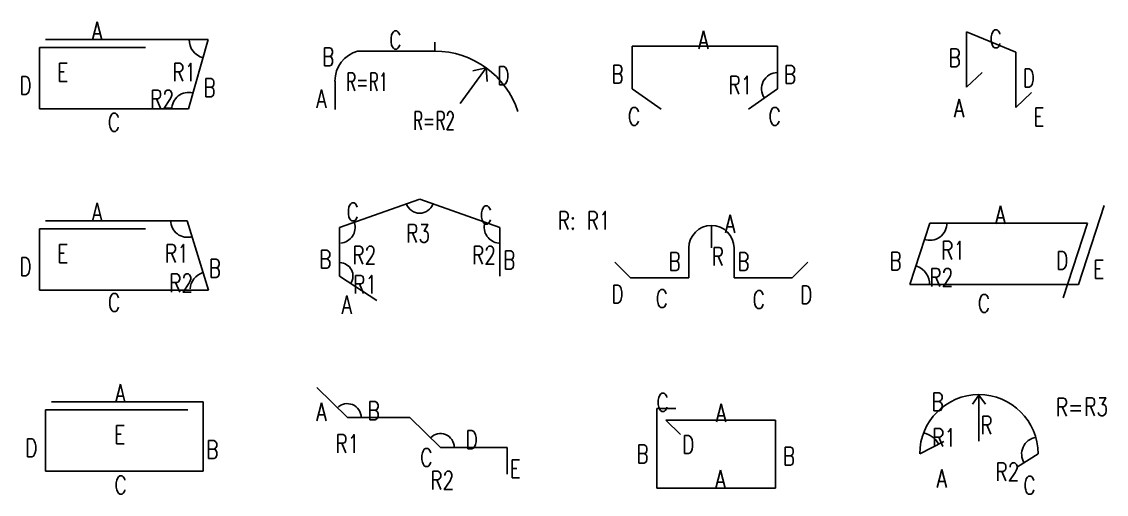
# Model space of a CAD drawing. Header units: millimetres. Extents: x -0.4 to 11.6, y -0.2 to 49.8.
# Drawn here: x 6.101 to 9.096, y 32.838 to 34.142 of the extents above; entities that cross this region are included whole.
import ezdxf
from ezdxf.enums import TextEntityAlignment as Align

# ---------------------------------------------------------------- set-up
doc = ezdxf.new("R2010")
doc.units = ezdxf.units.MM
for name, color, linetype in [('DIM', 7, 'Continuous'), ('SHOP', 2, 'Continuous'), ('TEXT', 3, 'Continuous'), ('TEXTSHOP', 3, 'Continuous')]:
    doc.layers.add(name, color=color, linetype=linetype)
doc.styles.add('ROMANS', font='romans.shx', dxfattribs={"width": 0.75, "bigfont": 'whgtxt.shx'})

# ---------------------------------------------------------------- blocks, each defined once
blk = doc.blocks.new('SSBAR_SHP_867')
at = {"color": 2}
for p, q in [((0.2021, 0.0932), (-0.2164, 0.0932)), ((0.2021, -0.0983), (0.2021, 0.0932)), ((-0.2329, -0.0983), (0.2021, -0.0983))]:
    blk.add_line(p, q, dxfattribs=at)
at = {"layer": 'SHOP', "color": 2}
for p, q in [((-0.2329, 0.0709), (0.16, 0.0709)), ((-0.2329, -0.0983), (-0.2329, 0.0709))]:
    blk.add_line(p, q, dxfattribs=at)
at = {"layer": 'TEXTSHOP', "color": 4, "style": 'ROMANS', "width": 0.75}
for tag, p in [('A', (-0.0266, 0.0921)), ('E', (-0.0279, -0.0221)), ('C', (-0.0258, -0.161))]:
    blk.add_attdef(tag, text='', height=0.05, dxfattribs=at).set_placement(p, align=Align.CENTER)
blk.add_attdef('D', text='', height=0.05, dxfattribs=at).set_placement((-0.2552, -0.0586), align=Align.RIGHT)
blk.add_attdef('B', (0.2108, -0.0633), '', height=0.05, dxfattribs=at)
blk = doc.blocks.new('SSBAR_SHP_868')
at = {"color": 2}
for p, q in [((0.1582, 0.0932), (-0.2329, 0.0932)), ((0.2165, -0.0983), (0.1582, 0.0932)), ((-0.2494, -0.0983), (0.2165, -0.0983))]:
    blk.add_line(p, q, dxfattribs=at)
at = {"color": 0}
for centre, radius, start, end in [((0.1582, 0.0932), 0.0458, 180, 286.5192), ((0.2165, -0.0983), 0.0506, 108.0538, 176.4289)]:
    blk.add_arc(centre, radius, start, end, dxfattribs=at)
at = {"layer": 'SHOP', "color": 2}
for p, q in [((-0.2494, 0.0709), (0.0433, 0.0709)), ((-0.2494, -0.0983), (-0.2494, 0.0709))]:
    blk.add_line(p, q, dxfattribs=at)
at = {"layer": 'TEXTSHOP', "color": 4, "style": 'ROMANS', "width": 0.75}
for tag, p in [('A', (-0.0902, 0.0921)), ('C', (-0.0439, -0.1576))]:
    blk.add_attdef(tag, text='', height=0.05, dxfattribs=at).set_placement(p, align=Align.CENTER)
for tag, p in [('E', (-0.2011, -0.0227)), ('B', (0.2174, -0.0633))]:
    blk.add_attdef(tag, p, '', height=0.05, dxfattribs=at)
for tag, p in [('R1', (0.1626, -0.0223)), ('D', (-0.2716, -0.0586)), ('R2', (0.1742, -0.1039))]:
    blk.add_attdef(tag, text='', height=0.05, dxfattribs=at).set_placement(p, align=Align.RIGHT)
blk = doc.blocks.new('SSBAR_SHP_869')
at = {"color": 2}
for p, q in [((0.2157, 0.0932), (-0.2329, 0.0932)), ((0.1614, -0.0983), (0.2157, 0.0932)), ((-0.2494, -0.0983), (0.1614, -0.0983))]:
    blk.add_line(p, q, dxfattribs=at)
for centre, radius, start, end in [((0.2157, 0.0932), 0.0525, 180, 254.5056), ((0.1614, -0.0983), 0.0455, 74.2555, 182.3065)]:
    blk.add_arc(centre, radius, start, end, dxfattribs=at)
at = {"layer": 'SHOP', "color": 2}
for p, q in [((-0.2494, 0.0709), (0.0433, 0.0709)), ((-0.2494, -0.0983), (-0.2494, 0.0709))]:
    blk.add_line(p, q, dxfattribs=at)
at = {"layer": 'TEXTSHOP', "color": 4, "style": 'ROMANS', "width": 0.75}
for tag, p in [('A', (-0.0902, 0.0921)), ('C', (-0.0442, -0.1604))]:
    blk.add_attdef(tag, text='', height=0.05, dxfattribs=at).set_placement(p, align=Align.CENTER)
for tag, p in [('E', (-0.2011, -0.0227)), ('B', (0.2029, -0.0648))]:
    blk.add_attdef(tag, p, '', height=0.05, dxfattribs=at)
for tag, p in [('R1', (0.1829, -0.0223)), ('D', (-0.2716, -0.0586)), ('R2', (0.1216, -0.0966))]:
    blk.add_attdef(tag, text='', height=0.05, dxfattribs=at).set_placement(p, align=Align.RIGHT)
blk = doc.blocks.new('SSBAR_SHP_967')
at = {"color": 2}
for p, q in [((-0.2843, 0.1327), (-0.1998, 0.0502)), ((-0.0275, 0.0502), (-0.1998, 0.0502)), ((-0.0275, 0.0502), (0.0571, -0.0323)), ((0.0571, -0.0323), (0.2415, -0.0323)), ((0.2415, -0.0323), (0.2415, -0.1058))]:
    blk.add_line(p, q, dxfattribs=at)
at = {"color": 0}
for centre in [(-0.1998, 0.0502), (0.0571, -0.0323)]:
    blk.add_arc(centre, 0.0382, 0, 135.7814, dxfattribs=at)
at = {"layer": 'TEXTSHOP', "color": 4, "style": 'ROMANS', "width": 0.75}
for tag, p in [('A', (-0.2566, 0.0408)), ('C', (0.0352, -0.0852))]:
    blk.add_attdef(tag, text='', height=0.05, dxfattribs=at).set_placement(p, align=Align.RIGHT)
for tag, p in [('B', (-0.144, 0.0439)), ('D', (0.1266, -0.036)), ('E', (0.2485, -0.1163))]:
    blk.add_attdef(tag, p, '', height=0.05, dxfattribs=at)
for tag, p in [('R1', (-0.1996, -0.0472)), ('R2', (0.0623, -0.1481))]:
    blk.add_attdef(tag, text='', height=0.05, dxfattribs=at).set_placement(p, align=Align.CENTER)
blk = doc.blocks.new('SSBAR_SHP_968')
at = {"color": 2}
blk.add_line((-0.2216, -0.0599), (-0.1185, -0.1272), dxfattribs=at)
at = {"color": 7}
for centre, radius, start, end in [((0, 0.1527), 0.0389, 199.4188, 340.3122), ((-0.2216, 0.0748), 0.0434, 274.5215, 17.0401), ((0.2216, 0.0748), 0.0434, 162.9599, 265.4785), ((-0.2216, -0.0599), 0.0374, 326.4336, 88.465)]:
    blk.add_arc(centre, radius, start, end, dxfattribs=at)
at = {"layer": 'SHOP', "color": 2}
for p, q in [((0, 0.1527), (-0.2216, 0.0748)), ((0, 0.1527), (0.2216, 0.0748)), ((-0.2216, 0.0748), (-0.2216, -0.0599)), ((0.2216, 0.0748), (0.2216, -0.0599))]:
    blk.add_line(p, q, dxfattribs=at)
at = {"layer": 'TEXTSHOP', "color": 4, "style": 'ROMANS', "width": 0.75}
for tag, p in [('C', (-0.1681, 0.0923)), ('B', (-0.2436, -0.0383)), ('R2', (0.2104, -0.0272)), ('A', (-0.1868, -0.1635))]:
    blk.add_attdef(tag, text='', height=0.05, dxfattribs=at).set_placement(p, align=Align.RIGHT)
for tag, p in [('C', (0.1661, 0.084)), ('R2', (-0.1859, -0.0272)), ('B', (0.2304, -0.0403)), ('R1', (-0.1839, -0.1077))]:
    blk.add_attdef(tag, p, '', height=0.05, dxfattribs=at)
blk.add_attdef('R3', text='', height=0.05, dxfattribs=at).set_placement((-0.0044, 0.033), align=Align.CENTER)
blk = doc.blocks.new('SSBAR_SHP_969')
at = {"color": 7}
blk.add_line((0.0418, 0.0611), (0.0418, 0.0853), dxfattribs=at)
at = {"color": 40}
for p, q in [((0.1118, -0.0836), (0.1832, 0.0147)), ((0.1832, 0.0147), (0.1468, 0.0063)), ((0.1832, 0.0147), (0.1865, -0.0225))]:
    blk.add_line(p, q, dxfattribs=at)
blk.add_arc((-0.1482, -0.0215), 0.0858, 105.7649, 180, dxfattribs=at)
at = {"color": 2}
blk.add_arc((0.0404, -0.1819), 0.243, 18.355, 89.656, dxfattribs=at)
at = {"layer": 'SHOP', "color": 2}
for p, q in [((-0.1715, 0.0611), (0.0418, 0.0611)), ((-0.2339, -0.0215), (-0.2339, -0.1004))]:
    blk.add_line(p, q, dxfattribs=at)
at = {"layer": 'TEXTSHOP', "color": 4, "style": 'ROMANS', "width": 0.6}
for p in [(-0.1722, -0.049), (0.0124, -0.1559)]:
    blk.add_text('R=', height=0.05, dxfattribs=at).set_placement(p, align=Align.CENTER)
at = {"layer": 'TEXTSHOP', "color": 4, "style": 'ROMANS', "width": 0.75}
blk.add_attdef('C', text='', height=0.05, dxfattribs=at).set_placement((-0.0672, 0.0667), align=Align.CENTER)
for tag, p in [('B', (-0.2359, 0.0203)), ('A', (-0.2566, -0.0952))]:
    blk.add_attdef(tag, text='', height=0.05, dxfattribs=at).set_placement(p, align=Align.RIGHT)
at = {"layer": 'TEXTSHOP', "color": 4, "style": 'ROMANS'}
for tag, p, width in [('R1', (-0.1403, -0.049), 0.6), ('D', (0.2143, -0.0318), 0.75), ('R2', (0.0444, -0.1559), 0.6)]:
    blk.add_attdef(tag, p, '', height=0.05, dxfattribs=dict(at, width=width))
blk = doc.blocks.new('SSBAR_SHP_1067')
at = {"color": 40}
for p, q in [((-0.1456, 0.0754), (-0.0927, 0.0754)), ((0.1823, 0.0425), (-0.1201, 0.0425)), ((-0.1201, 0.0425), (-0.0796, 0.0031))]:
    blk.add_line(p, q, dxfattribs=at)
at = {"layer": 'SHOP', "color": 2}
for p, q in [((-0.1456, 0.0754), (-0.1456, -0.1446)), ((0.1823, 0.0425), (0.1823, -0.1446)), ((-0.1456, -0.1446), (0.1823, -0.1446))]:
    blk.add_line(p, q, dxfattribs=at)
at = {"layer": 'TEXTSHOP', "color": 4, "style": 'ROMANS', "width": 0.75}
for tag, p in [('C', (-0.1294, 0.0669)), ('A', (0.032, 0.0383)), ('A', (0.0305, -0.1452))]:
    blk.add_attdef(tag, text='', height=0.05, dxfattribs=at).set_placement(p, align=Align.CENTER)
for tag, p in [('D', (-0.0755, -0.0495)), ('B', (0.2025, -0.0816))]:
    blk.add_attdef(tag, p, '', height=0.05, dxfattribs=at)
blk.add_attdef('B', text='', height=0.05, dxfattribs=at).set_placement((-0.1678, -0.0755), align=Align.RIGHT)
blk = doc.blocks.new('SSBAR_SHP_1068')
at = {"color": 40}
for p, q in [((0.0054, 0.0178), (0.0054, 0.0802)), ((-0.2177, -0.0643), (-0.2609, -0.0216)), ((0.2286, -0.0643), (0.2718, -0.0216)), ((-0.057, -0.0643), (-0.2177, -0.0643)), ((0.0679, -0.0643), (0.2286, -0.0643))]:
    blk.add_line(p, q, dxfattribs=at)
blk.add_arc((0.0054, 0.0178), 0.0624, 0, 180, dxfattribs=at)
at = {"layer": 'SHOP', "color": 2}
for p, q in [((-0.057, -0.0643), (-0.057, 0.0178)), ((0.0679, -0.0643), (0.0679, 0.0178))]:
    blk.add_line(p, q, dxfattribs=at)
at = {"layer": 'TEXTSHOP', "color": 4, "style": 'ROMANS', "width": 0.75}
for s, p in [('R:', (-0.419, 0.0685)), ('R', (0.0062, -0.0305))]:
    blk.add_text(s, height=0.05, dxfattribs=at).set_placement(p)
for tag, p in [('R1', (-0.339, 0.0685)), ('A', (0.043, 0.0597)), ('B', (0.077, -0.0447)), ('D', (0.2503, -0.1363))]:
    blk.add_attdef(tag, p, '', height=0.05, dxfattribs=at)
for tag, p in [('B', (-0.0795, -0.0445)), ('D', (-0.2369, -0.1343))]:
    blk.add_attdef(tag, text='', height=0.05, dxfattribs=at).set_placement(p, align=Align.RIGHT)
for p in [(-0.1316, -0.1468), (0.136, -0.1495)]:
    blk.add_attdef('C', text='', height=0.05, dxfattribs=at).set_placement(p, align=Align.CENTER)
blk = doc.blocks.new('SSBAR_SHP_1069')
at = {"color": 2}
for p, q in [((-0.2132, 0.0743), (-0.2132, -0.0427)), ((0.1878, 0.0743), (0.1878, -0.0427)), ((-0.2132, -0.0427), (-0.1332, -0.0992)), ((0.1878, -0.0427), (0.1078, -0.0992))]:
    blk.add_line(p, q, dxfattribs=at)
at = {"color": 0}
blk.add_arc((0.1878, -0.0427), 0.0443, 90, 215.3289, dxfattribs=at)
at = {"layer": 'SHOP', "color": 2}
blk.add_line((-0.2132, 0.0743), (0.1878, 0.0743), dxfattribs=at)
at = {"layer": 'TEXTSHOP', "color": 4, "style": 'ROMANS', "width": 0.75}
blk.add_attdef('A', text='', height=0.05, dxfattribs=at).set_placement((-0.0161, 0.0671), align=Align.CENTER)
for tag, p in [('B', (-0.237, -0.0276)), ('R1', (0.1185, -0.0577)), ('C', (-0.1914, -0.1442))]:
    blk.add_attdef(tag, text='', height=0.05, dxfattribs=at).set_placement(p, align=Align.RIGHT)
for tag, p in [('B', (0.2058, -0.0288)), ('C', (0.1632, -0.1442))]:
    blk.add_attdef(tag, p, '', height=0.05, dxfattribs=at)
blk = doc.blocks.new('SSBAR_SHP_1167')
at = {"color": 0}
for p, q in [((-0.056, 0.1121), (-0.0741, 0.0871)), ((-0.056, -0.0149), (-0.056, 0.1121)), ((-0.056, 0.1121), (-0.0379, 0.0871))]:
    blk.add_line(p, q, dxfattribs=at)
at = {"color": 40}
for p, q in [((-0.2195, -0.0503), (-0.1532, -0.0159)), ((0.0502, -0.0864), (0.1075, -0.0503))]:
    blk.add_line(p, q, dxfattribs=at)
blk.add_arc((-0.056, -0.0503), 0.1635, 0, 180, dxfattribs=at)
at = {"color": 7}
for centre, radius, start, end in [((-0.2195, -0.0503), 0.0587, 27.8811, 79.8322), ((0.1075, -0.0503), 0.0456, 97.829, 213.0998)]:
    blk.add_arc(centre, radius, start, end, dxfattribs=at)
at = {"layer": 'TEXTSHOP', "color": 4, "style": 'ROMANS', "width": 0.75}
for s, p in [('R=', (0.1565, 0.0538)), ('R', (-0.0517, 0.0038))]:
    blk.add_text(s, height=0.05, dxfattribs=at).set_placement(p)
for tag, p in [('B', (-0.1529, 0.0681)), ('R2', (0.0556, -0.125)), ('A', (-0.1441, -0.1431))]:
    blk.add_attdef(tag, text='', height=0.05, dxfattribs=at).set_placement(p, align=Align.RIGHT)
for tag, p in [('R3', (0.2346, 0.0548)), ('R1', (-0.1848, -0.0303)), ('C', (0.0667, -0.1617))]:
    blk.add_attdef(tag, p, '', height=0.05, dxfattribs=at)
blk = doc.blocks.new('SSBAR_SHP_1168')
at = {"color": 2}
blk.add_line((-0.247, -0.083), (0.2189, -0.083), dxfattribs=at)
at = {"color": 7}
for centre, radius, start, end in [((-0.1919, 0.0862), 0.0472, 251.0271, 1.1975), ((-0.247, -0.083), 0.0547, 358.8707, 68.7122)]:
    blk.add_arc(centre, radius, start, end, dxfattribs=at)
at = {"layer": 'SHOP', "color": 2}
for p, q in [((0.2189, -0.083), (0.29, 0.1353)), ((-0.247, -0.083), (-0.1919, 0.0862)), ((-0.1919, 0.0862), (0.2439, 0.0862)), ((0.1768, -0.1199), (0.2439, 0.0862))]:
    blk.add_line(p, q, dxfattribs=at)
at = {"layer": 'TEXTSHOP', "color": 4, "style": 'ROMANS', "width": 0.75}
for tag, p in [('A', (0.0037, 0.0844)), ('C', (-0.0423, -0.1601))]:
    blk.add_attdef(tag, text='', height=0.05, dxfattribs=at).set_placement(p, align=Align.CENTER)
for tag, p in [('R1', (-0.1599, -0.0135)), ('E', (0.2596, -0.0659)), ('R2', (-0.1927, -0.0886))]:
    blk.add_attdef(tag, p, '', height=0.05, dxfattribs=at)
for tag, p in [('B', (-0.2693, -0.0433)), ('D', (0.1909, -0.0416))]:
    blk.add_attdef(tag, text='', height=0.05, dxfattribs=at).set_placement(p, align=Align.RIGHT)
blk = doc.blocks.new('SSBAR_SHP_1169')
at = {"color": 2}
blk.add_line((-0.0902, 0.114), (0.0462, 0.0581), dxfattribs=at)
at = {"color": 40}
for p, q in [((-0.0469, 0.0023), (-0.0902, -0.0383)), ((0.0896, -0.0536), (0.0462, -0.0942))]:
    blk.add_line(p, q, dxfattribs=at)
at = {"layer": 'DIM', "color": 2}
for p, q in [((-0.0902, -0.0383), (-0.0902, 0.114)), ((0.0462, -0.0942), (0.0462, 0.0581))]:
    blk.add_line(p, q, dxfattribs=at)
at = {"layer": 'TEXT', "color": 4, "style": 'ROMANS', "width": 0.75}
for tag, p in [('C', (-0.0269, 0.0697)), ('D', (0.0649, -0.0381)), ('E', (0.0945, -0.1459))]:
    blk.add_attdef(tag, p, '', height=0.05, dxfattribs=at)
blk.add_attdef('B', text='', height=0.05, dxfattribs=at).set_placement((-0.1059, 0.0176), align=Align.RIGHT)
blk.add_attdef('A', text='', height=0.05, dxfattribs=at).set_placement((-0.1109, -0.1212), align=Align.CENTER)

msp = doc.modelspace()

# ---------------------------------------------------------------- block references
for name, p, values in [('SSBAR_SHP_869', (6.4, 34), {'C': 'C', 'B': 'B', 'D': 'D', 'A': 'A', 'E': 'E', 'R1': 'R1', 'R2': 'R2'}), ('SSBAR_SHP_969', (7.2, 34), {'A': 'A', 'C': 'C', 'B': 'B', 'D': 'D', 'R1': 'R1', 'R2': 'R2'}), ('SSBAR_SHP_1169', (8.8, 34), {'B': 'B', 'A': 'A', 'E': 'E', 'D': 'D', 'C': 'C'}), ('SSBAR_SHP_868', (6.4, 33.5), {'C': 'C', 'B': 'B', 'D': 'D', 'A': 'A', 'E': 'E', 'R1': 'R1', 'R2': 'R2'}), ('SSBAR_SHP_1168', (8.8, 33.5), {'C': 'C', 'E': 'E', 'B': 'B', 'A': 'A', 'D': 'D', 'R2': 'R2', 'R1': 'R1'}), ('SSBAR_SHP_867', (6.4, 33), {'C': 'C', 'B': 'B', 'D': 'D', 'A': 'A', 'E': 'E'}), ('SSBAR_SHP_967', (7.2, 33), {'A': 'A', 'B': 'B', 'R2': 'R2', 'C': 'C', 'R1': 'R1', 'D': 'D', 'E': 'E'}), ('SSBAR_SHP_1167', (8.8, 33), {'C': 'C', 'B': 'B', 'A': 'A', 'R3': 'R3', 'R1': 'R1', 'R2': 'R2'})]:
    msp.add_blockref(name, p).add_auto_attribs(values)
ref = msp.add_blockref('SSBAR_SHP_1069', (8, 34))
ref.add_attrib('C', 'C', dxfattribs={"layer": 'TEXTSHOP', "color": 4, "height": 0.05, "style": 'ROMANS', "width": 0.75}).set_placement((7.8086, 33.8558), align=Align.RIGHT)
ref.add_attrib('B', 'B', dxfattribs={"layer": 'TEXTSHOP', "color": 4, "height": 0.05, "style": 'ROMANS', "width": 0.75}).set_placement((7.763, 33.9724), align=Align.RIGHT)
ref.add_attrib('B', 'B', (8.2058, 33.9712), dxfattribs={"layer": 'TEXTSHOP', "color": 4, "height": 0.05, "style": 'ROMANS', "width": 0.75})
ref.add_attrib('A', 'A', dxfattribs={"layer": 'TEXTSHOP', "color": 4, "height": 0.05, "style": 'ROMANS', "width": 0.75}).set_placement((7.9839, 34.0671), align=Align.CENTER)
ref.add_attrib('R1', 'R1', dxfattribs={"layer": 'TEXTSHOP', "color": 4, "height": 0.05, "style": 'ROMANS', "width": 0.75}).set_placement((8.1185, 33.9423), align=Align.RIGHT)
ref.add_attrib('C', 'C', (8.1632, 33.8558), dxfattribs={"layer": 'TEXTSHOP', "color": 4, "height": 0.05, "style": 'ROMANS', "width": 0.75})
ref = msp.add_blockref('SSBAR_SHP_968', (7.2, 33.5))
ref.add_attrib('B', 'B', dxfattribs={"layer": 'TEXTSHOP', "color": 4, "height": 0.05, "style": 'ROMANS', "width": 0.75}).set_placement((6.9564, 33.4617), align=Align.RIGHT)
ref.add_attrib('B', 'B', (7.4304, 33.4597), dxfattribs={"layer": 'TEXTSHOP', "color": 4, "height": 0.05, "style": 'ROMANS', "width": 0.75})
ref.add_attrib('C', 'C', (7.3661, 33.584), dxfattribs={"layer": 'TEXTSHOP', "color": 4, "height": 0.05, "style": 'ROMANS', "width": 0.75})
ref.add_attrib('R3', 'R3', dxfattribs={"layer": 'TEXTSHOP', "color": 4, "height": 0.05, "style": 'ROMANS', "width": 0.75}).set_placement((7.1956, 33.533), align=Align.CENTER)
ref.add_attrib('R1', 'R1', (7.0161, 33.3923), dxfattribs={"layer": 'TEXTSHOP', "color": 4, "height": 0.05, "style": 'ROMANS', "width": 0.75})
ref.add_attrib('C', 'C', dxfattribs={"layer": 'TEXTSHOP', "color": 4, "height": 0.05, "style": 'ROMANS', "width": 0.75}).set_placement((7.0319, 33.5923), align=Align.RIGHT)
ref.add_attrib('R2', 'R2', (7.0141, 33.4728), dxfattribs={"layer": 'TEXTSHOP', "color": 4, "height": 0.05, "style": 'ROMANS', "width": 0.75})
ref.add_attrib('A', 'A', dxfattribs={"layer": 'TEXTSHOP', "color": 4, "height": 0.05, "style": 'ROMANS', "width": 0.75}).set_placement((7.0132, 33.3365), align=Align.RIGHT)
ref.add_attrib('R2', 'R2', dxfattribs={"layer": 'TEXTSHOP', "color": 4, "height": 0.05, "style": 'ROMANS', "width": 0.75}).set_placement((7.4104, 33.4728), align=Align.RIGHT)
ref = msp.add_blockref('SSBAR_SHP_1068', (8, 33.5))
ref.add_attrib('D', 'D', dxfattribs={"layer": 'TEXTSHOP', "color": 4, "height": 0.05, "style": 'ROMANS', "width": 0.75}).set_placement((7.7631, 33.3657), align=Align.RIGHT)
ref.add_attrib('B', 'B', dxfattribs={"layer": 'TEXTSHOP', "color": 4, "height": 0.05, "style": 'ROMANS', "width": 0.75}).set_placement((7.9205, 33.4555), align=Align.RIGHT)
ref.add_attrib('B', 'B', (8.077, 33.4553), dxfattribs={"layer": 'TEXTSHOP', "color": 4, "height": 0.05, "style": 'ROMANS', "width": 0.75})
ref.add_attrib('D', 'D', (8.2503, 33.3637), dxfattribs={"layer": 'TEXTSHOP', "color": 4, "height": 0.05, "style": 'ROMANS', "width": 0.75})
ref.add_attrib('A', 'A', (8.043, 33.5597), dxfattribs={"layer": 'TEXTSHOP', "color": 4, "height": 0.05, "style": 'ROMANS', "width": 0.75})
ref.add_attrib('R1', 'R1', (7.661, 33.5685), dxfattribs={"layer": 'TEXTSHOP', "color": 4, "height": 0.05, "style": 'ROMANS', "width": 0.75})
ref.add_attrib('C', 'C', dxfattribs={"layer": 'TEXTSHOP', "color": 4, "height": 0.05, "style": 'ROMANS', "width": 0.75}).set_placement((7.8684, 33.3532), align=Align.CENTER)
ref.add_attrib('C', 'C', dxfattribs={"layer": 'TEXTSHOP', "color": 4, "height": 0.05, "style": 'ROMANS', "width": 0.75}).set_placement((8.136, 33.3505), align=Align.CENTER)
ref = msp.add_blockref('SSBAR_SHP_1067', (8, 33))
ref.add_attrib('C', 'C', dxfattribs={"layer": 'TEXTSHOP', "color": 4, "height": 0.05, "style": 'ROMANS', "width": 0.75}).set_placement((7.8706, 33.0669), align=Align.CENTER)
ref.add_attrib('A', 'A', dxfattribs={"layer": 'TEXTSHOP', "color": 4, "height": 0.05, "style": 'ROMANS', "width": 0.75}).set_placement((8.032, 33.0383), align=Align.CENTER)
ref.add_attrib('B', 'B', dxfattribs={"layer": 'TEXTSHOP', "color": 4, "height": 0.05, "style": 'ROMANS', "width": 0.75}).set_placement((7.8322, 32.9245), align=Align.RIGHT)
ref.add_attrib('D', 'D', (7.9245, 32.9505), dxfattribs={"layer": 'TEXTSHOP', "color": 4, "height": 0.05, "style": 'ROMANS', "width": 0.75})
ref.add_attrib('A', 'A', dxfattribs={"layer": 'TEXTSHOP', "color": 4, "height": 0.05, "style": 'ROMANS', "width": 0.75}).set_placement((8.0305, 32.8548), align=Align.CENTER)
ref.add_attrib('B', 'B', (8.2025, 32.9184), dxfattribs={"layer": 'TEXTSHOP', "color": 4, "height": 0.05, "style": 'ROMANS', "width": 0.75})

doc.saveas('drawing.dxf')
